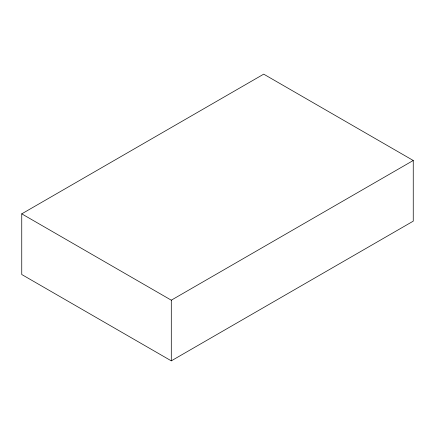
<?xml version="1.0" encoding="UTF-8"?>
<svg xmlns="http://www.w3.org/2000/svg" width="435" height="435" viewBox="0 0 435 435"><rect width="100%" height="100%" fill="white"/><g stroke="black" fill="none" stroke-linecap="round" stroke-linejoin="round"><path stroke-width="0.65" d="M21.75 213.846L263.708 74.151L413.25 160.488L413.25 221.154L171.292 360.849L21.75 274.512L21.75 213.846L171.292 300.183L413.25 160.488M171.292 300.183L171.292 360.849"/></g></svg>
